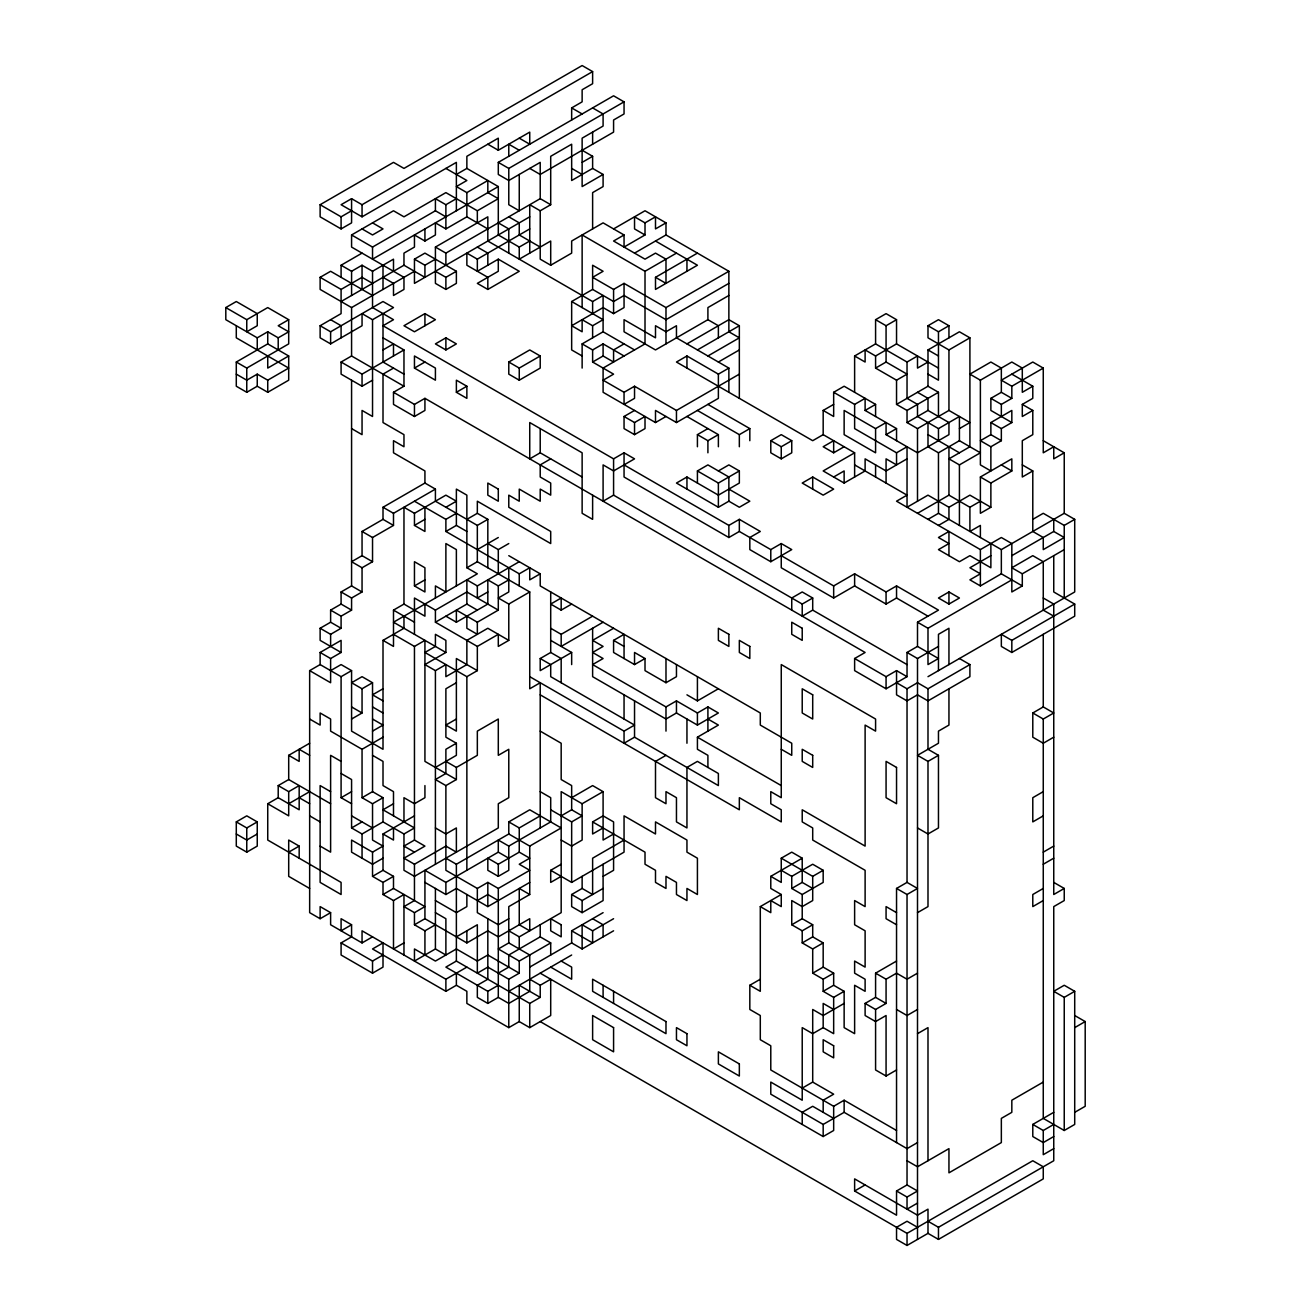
<?xml version="1.0" encoding="UTF-8"?>
<svg xmlns="http://www.w3.org/2000/svg" width="1311" height="1311" viewBox="0 0 1311 1311"><rect width="100%" height="100%" fill="white"/><g stroke="black" fill="none" stroke-linecap="round" stroke-linejoin="round"><path stroke-width="1.5" d="M592.621 71.597L362.049 204.713L351.577 198.666L351.577 222.87L341.089 228.917L320.13 216.823L320.13 204.713L393.497 162.367L403.968 168.414L582.133 65.55L592.621 71.597L592.621 83.707L582.133 89.754L582.133 101.848L571.662 107.912L571.662 120.006M351.577 198.666L341.089 204.713L362.049 216.823L456.375 162.367L456.375 210.76M320.13 204.713L341.089 216.823L351.577 210.76M225.803 307.577L236.291 301.53L257.251 313.624L257.251 325.734L246.763 331.781L246.763 319.687L225.803 307.577L225.803 319.687L257.251 337.828L267.739 331.781L278.211 337.828L288.699 331.781L278.211 325.734L288.699 319.687L288.699 343.892L246.763 368.08L236.291 362.033L236.291 386.237L246.763 392.284L257.251 386.237L267.739 392.284L288.699 380.19L288.699 355.986L267.739 343.892L267.739 331.781M383.009 277.326L393.497 283.373L393.497 295.483L403.968 289.436L403.968 277.326L351.577 247.074L351.577 234.964L393.497 210.776L403.968 216.823L445.887 192.619L477.335 210.776L477.335 222.87M456.375 174.461L466.863 168.414L498.295 186.572L498.295 234.964L519.254 247.074L529.742 241.027M487.823 144.21L498.295 150.257L529.742 132.116L529.742 144.21L519.254 138.163M529.742 216.823L414.456 283.373L414.456 259.168L424.928 253.121L456.375 271.279L456.375 283.373L445.887 289.42L435.416 283.373L435.416 247.074L445.887 253.121L540.214 198.666L540.214 162.367L508.783 180.508L498.295 174.461L498.295 162.367L613.581 95.801L624.052 101.848L624.052 113.959L613.581 120.006L613.581 132.116L540.214 174.461L529.742 168.414M246.763 319.687L267.739 307.577L288.699 319.687M383.009 337.828L403.968 349.939L403.968 386.237L351.577 355.986L351.577 307.577L320.13 289.42L320.13 277.326L330.618 271.279L372.537 295.483M341.089 277.326L341.089 265.232L362.049 253.121M351.577 234.964L372.537 247.074L435.416 210.776L445.887 216.823M435.416 210.76L435.416 198.666L445.887 204.713L456.375 198.666M445.887 168.414L466.863 180.508L456.375 186.572L466.863 192.619L487.823 180.508L487.823 192.619L498.295 198.666L477.335 210.776M498.295 162.367L508.783 168.414L624.052 101.848M341.089 265.232L351.577 271.279L362.049 265.232L372.537 271.279L393.497 259.168L393.497 271.279M498.295 186.572L372.537 259.168L372.537 247.074M320.13 277.326L341.089 289.42L362.049 277.326L372.537 283.373M435.416 259.168L424.928 265.232L424.928 277.326L403.968 265.232L403.968 253.121L414.456 247.074L414.456 234.964L424.928 241.027L435.416 234.964L435.416 222.87L445.887 228.917L466.863 216.823L487.823 228.917M236.291 362.033L267.739 343.892M341.089 301.53L403.968 265.232M435.416 247.074L487.823 216.823L487.823 241.027L592.621 301.53L603.093 295.483L603.093 331.781L634.54 349.939M582.133 162.367L592.621 156.304L592.621 168.414L571.662 180.508L571.662 144.21L550.702 156.304L550.702 204.713L540.214 210.776L529.742 204.713L529.742 253.121M320.13 325.734L330.618 331.781L383.009 301.53L393.497 307.577L372.537 319.687L362.049 313.624L362.049 325.734L330.618 343.892L320.13 337.828L320.13 325.734L341.089 313.624L341.089 289.42M351.577 307.577L414.456 271.279M236.291 325.734L236.291 337.828L288.699 368.08L267.739 380.19L257.251 374.143L246.763 380.19L236.291 374.143M288.699 355.986L267.739 368.08L267.739 355.986M592.621 228.917L592.621 192.619L603.093 186.572L603.093 174.461L582.133 186.572L582.133 138.163L603.093 126.053L603.093 113.959L592.621 107.912M435.416 271.279L445.887 277.326L456.375 271.279M477.335 259.168L477.335 271.279L498.295 259.168L519.254 271.279L487.823 289.436L487.823 277.326L466.863 265.232L466.863 253.121L477.335 259.168L529.742 228.917M372.537 380.19L362.049 386.237L341.089 374.143L341.089 362.033L351.577 355.986M424.928 313.624L403.968 325.734L414.456 331.781L435.416 319.687L424.928 313.624L424.928 325.734M383.009 349.939L393.497 343.892L393.497 355.986M341.089 362.033L362.049 374.143L403.968 349.939M540.214 210.776L540.214 259.168L550.702 265.232L571.662 253.121L571.662 241.027L603.093 222.87L624.052 234.964L624.052 247.074L645.012 234.964L645.012 222.87L655.5 216.823L655.5 228.917L665.988 222.87L665.988 234.964L728.867 271.279L728.867 331.781L739.338 337.828L707.907 355.986M613.581 228.917L645.012 210.76L665.988 222.87M393.497 368.096L383.009 374.143L383.009 422.552L403.968 434.646L403.968 446.756L393.497 440.693L393.497 452.803L424.928 470.944L424.928 483.054L383.009 507.259L383.009 519.353L362.049 531.463L362.049 555.667L351.577 561.714L362.049 567.761L372.537 561.714L372.537 537.51L393.497 525.416L393.497 513.306L435.416 489.101L435.416 501.212L477.335 525.4L487.823 519.353L487.823 567.761M445.887 337.828L435.416 343.892L445.887 349.939L456.375 343.892L445.887 337.828L445.887 349.939M624.052 234.964L613.581 241.027L645.012 259.168L655.5 253.121L665.988 259.168L665.988 283.373L655.5 277.326L655.5 289.42L697.419 265.232L655.5 241.027M414.456 368.08L435.416 380.19L435.416 368.08L414.456 355.986L414.456 368.08L424.928 362.033M393.497 392.284L414.456 404.394L424.928 398.347L424.928 410.441L414.456 416.488L393.497 404.394L393.497 392.284L403.968 386.237M634.54 253.121L665.988 234.964M582.133 355.986L571.662 349.939L571.662 301.53L592.621 289.42L592.621 265.232L603.093 271.279L592.621 277.326L613.581 289.42L624.052 283.373L665.988 307.577L728.867 271.279M582.133 307.577L582.133 234.964L645.012 271.279L676.46 253.121M456.375 392.284L466.863 386.237L466.863 398.347L456.375 392.284L456.375 380.19L466.863 386.237M508.783 362.033L529.742 349.939L540.214 355.986L540.214 368.08L519.254 380.19L508.783 374.143L508.783 362.033L519.254 368.08L540.214 355.986M655.5 277.326L697.419 253.121M624.052 283.373L624.052 307.577L613.581 313.624L603.093 307.577L571.662 325.734L582.133 331.781L582.133 319.687L592.621 325.734L603.093 319.687L571.662 301.53M582.133 368.08L582.133 343.892L603.093 331.781M582.133 343.892L592.621 349.939L603.093 343.892L624.052 355.986M592.621 349.939L592.621 362.033L603.093 355.986L613.581 362.033L613.581 349.939L624.052 343.892M728.867 283.373L665.988 319.687L624.052 295.483L613.581 301.53L592.621 289.42M728.867 295.483L707.907 307.577L707.907 319.687L718.379 325.734L718.379 337.828M707.907 319.687L655.5 349.939L624.052 331.781L624.052 319.687L655.5 337.828L655.5 325.734L665.988 331.781L676.46 325.734L676.46 337.828L728.867 368.08L728.867 392.284M686.948 343.892L728.867 319.687L739.338 325.734L739.338 398.347M330.618 670.626L341.089 664.579L351.577 670.626L351.577 731.128L383.009 749.286L383.009 640.374L393.497 646.421L393.497 610.123L403.968 604.076L403.968 507.259L414.456 513.306L445.887 495.148L456.375 501.212L445.887 507.259M592.621 362.033L613.581 374.143L603.093 380.19L624.052 392.284L634.54 386.237L676.46 410.441L739.338 374.143M728.867 368.08L718.379 374.143L686.948 355.986L676.46 362.033L812.705 440.693L823.177 434.646L823.177 410.441L833.665 404.394M697.419 349.939L739.338 325.734M414.456 513.306L414.456 525.416L424.928 519.353M582.133 477.007L540.214 452.803L529.742 458.85L529.742 422.552L582.133 452.803L582.133 513.306L592.621 519.353L592.621 495.148M414.456 501.212L445.887 519.353L456.375 513.306M550.702 458.85L540.214 464.897L540.214 477.007L550.702 483.054L550.702 495.148L540.214 489.101L540.214 501.212L519.254 489.101L519.254 501.212L508.783 495.148L508.783 507.259L550.702 531.463L550.702 543.557L477.335 501.212L477.335 513.306L487.823 519.353M624.052 416.488L634.54 422.535L645.012 416.488L645.012 428.599L634.54 434.646L624.052 428.599L624.052 416.488L634.54 410.441M718.379 362.033L739.338 349.939M330.618 610.123L341.089 616.17L341.089 628.264L330.618 622.217L330.618 610.123L341.089 604.076L341.089 591.966L351.577 585.919L362.049 591.966L362.049 567.761M445.887 519.353L445.887 531.463L456.375 525.416L466.863 531.463M466.863 519.353L477.335 513.306M341.089 591.966L351.577 598.013L362.049 591.966M645.012 271.279L645.012 343.892L603.093 368.08L603.093 392.284L655.5 422.552L665.988 416.488M372.537 936.857L362.049 942.92L330.618 924.763L330.618 912.653L320.13 918.716L309.658 912.653L309.658 670.626L320.13 664.579L320.13 652.468L341.089 640.374L341.089 652.468L320.13 640.374L320.13 628.264L330.618 622.217M341.089 616.17L351.577 610.123L351.577 598.013M372.537 271.279L372.537 307.577L393.497 319.687L383.009 325.734L613.581 458.85L624.052 452.803L634.54 458.85L613.581 470.944L603.093 464.897L603.093 501.212L613.581 495.148L802.217 604.06L812.705 598.013L812.705 610.123L907.032 664.579M655.5 422.535L655.5 410.441L676.46 422.535L718.379 398.347L718.379 374.143M320.13 628.264L330.618 634.327L341.089 628.264M414.456 585.919L424.928 591.966L424.928 567.761L414.456 561.714L414.456 585.919L424.928 579.872M477.335 549.604L498.295 537.51M927.991 362.033L917.503 368.096L917.503 355.986L907.032 362.033L875.584 343.892L875.584 319.687L886.072 313.64L896.544 319.687L896.544 343.892L938.463 368.096M456.375 525.416L456.375 489.101L466.863 495.148L466.863 567.761L477.335 561.714L529.742 591.966L529.742 688.783L540.214 682.736L540.214 827.946M487.823 543.557L498.295 549.604L508.783 543.557M697.419 446.74L697.419 434.646L707.907 428.599M875.584 319.687L886.072 325.734L896.544 319.687M320.13 652.468L330.618 658.532L341.089 652.468M697.419 434.646L707.907 440.693L718.379 434.646L718.379 446.74M854.625 392.3L854.625 355.986L875.584 343.892M383.009 640.374L403.968 628.264L403.968 616.17M414.456 634.327L414.456 598.013L435.416 610.123L466.863 591.966L498.295 610.123L498.295 585.919L487.823 579.872L487.823 604.06L456.375 622.217L445.887 616.17M435.416 610.123L435.416 622.217L466.863 604.076L466.863 579.872L477.335 585.919L519.254 561.714M697.419 410.441L739.338 434.646L749.826 428.599L749.826 440.693M854.625 355.986L865.113 362.033L865.113 349.939L875.584 355.986L896.544 343.892M927.991 422.552L927.991 446.756L938.463 452.803L959.423 440.693L980.382 452.803L959.423 464.897L948.951 458.85L969.911 446.756L969.911 337.828L948.951 349.939L927.991 337.828L927.991 325.734L938.463 319.687L948.951 325.734L948.951 337.828M320.13 664.579L341.089 676.673L351.577 670.626M487.823 591.966L477.335 598.013L477.335 585.919M498.295 585.919L508.783 579.872M445.887 531.463L519.254 573.808L529.742 567.761L529.742 579.872L540.214 573.808L540.214 585.919L760.298 712.987L760.298 725.081L791.746 743.239L791.746 755.333L781.258 749.286M718.379 470.944L728.867 464.897L739.338 470.944L739.338 483.054L718.379 495.148L686.948 477.007L676.46 483.054L718.379 507.259L728.867 501.195L728.867 477.007L707.907 464.897L697.419 470.944L697.419 483.054M823.177 410.441L833.665 416.488L833.665 392.3L844.137 386.237L875.584 404.394L875.584 416.488M875.584 368.096L886.072 362.033L907.032 374.143L896.544 380.19L875.584 368.096L875.584 355.986M927.991 325.734L938.463 331.781L948.951 325.734M393.497 634.327L414.456 646.421L424.928 640.374L424.928 761.396L456.375 779.537L456.375 767.443L477.335 755.333L477.335 731.128L498.295 719.034L498.295 755.333L508.783 749.286L508.783 797.694L498.295 803.741L498.295 827.946L414.456 876.354L403.968 870.307L403.968 833.993L414.456 827.946L383.009 809.788L393.497 803.741M770.786 440.693L781.258 434.646L791.746 440.693L791.746 452.803L781.258 458.85L770.786 452.803L770.786 440.693L781.258 446.74L791.746 440.693M938.463 416.488L938.463 392.3L927.991 386.237L927.991 349.939L959.423 331.781L969.911 337.828M372.537 682.736L362.049 676.673L351.577 682.736L362.049 688.783L372.537 682.736L372.537 791.647L362.049 797.694L362.049 749.286L330.618 731.128L330.618 719.034L320.13 712.987L320.13 725.081L309.658 719.034M456.375 622.217L456.375 610.123L477.335 622.217L498.295 610.123M508.783 567.761L508.783 591.966L498.295 598.013L508.783 604.06L529.742 591.966M697.419 470.944L718.379 483.054L739.338 470.944M833.665 392.3L854.625 404.394L865.113 398.347L865.113 410.441L896.544 428.599L896.544 440.693M383.009 688.783L372.537 694.83L383.009 700.877M477.335 646.421L477.335 670.626L466.863 676.673L424.928 652.468L435.416 646.421L435.416 634.327L445.887 640.374L445.887 652.468L424.928 664.579L435.416 670.626L445.887 664.579L445.887 676.673L466.863 664.579L466.863 640.374L487.823 628.264L508.783 640.374L498.295 646.421L498.295 634.327L477.335 646.421L435.416 622.217M865.113 410.441L875.584 404.394M278.211 785.6L288.699 791.647L299.17 785.6L299.17 809.788L278.211 797.694L278.211 785.6L288.699 779.537L288.699 755.333L309.658 743.239M351.577 719.034L362.049 712.987L362.049 688.783M896.544 380.19L896.544 404.394L927.991 386.237M561.174 610.123L561.174 598.013L550.702 604.076L561.174 610.123L571.662 604.076M833.665 452.803L833.665 440.693L823.177 446.74L833.665 452.803L844.137 446.74M875.584 428.599L875.584 452.803L844.137 434.646L844.137 410.441L875.584 428.599L886.072 422.552L886.072 434.646L917.503 452.803L948.951 434.646L948.951 422.552L927.991 410.441L907.032 422.552L907.032 410.441L896.544 404.394M907.032 410.441L938.463 392.3M372.537 731.128L383.009 725.081L372.537 719.034M456.375 682.736L445.887 688.783L445.887 737.192L456.375 743.239L456.375 755.333L435.416 767.443M624.052 464.897L728.867 525.4L739.338 519.353L760.298 531.463L749.826 537.51L749.826 549.604L770.786 561.714L791.746 549.604L781.258 543.557L770.786 549.604L739.338 531.463L728.867 537.51L624.052 477.007L624.052 452.803M812.705 477.007L802.217 483.054L823.177 495.148L833.665 489.101L812.705 477.007L812.705 489.101M854.625 477.007L854.625 452.803L823.177 470.944L844.137 483.054L865.113 470.944L865.113 458.85L886.072 470.96L907.032 458.85M886.072 434.646L896.544 428.599M927.991 676.673L1074.709 591.966L1074.709 519.353L1064.237 513.306L1064.237 452.803L1053.749 458.85L1053.749 446.756L1043.261 452.803L1043.261 368.096L1032.789 362.033L1001.342 380.19L1011.83 386.237L1011.83 398.347L1001.342 392.3L1001.342 368.096L990.87 362.033L969.911 374.143L980.382 380.19L1011.83 362.033L1022.301 368.096L1022.301 392.3L1032.789 386.237L1032.789 398.347L1022.301 404.394L1022.301 416.488L1032.789 410.441L1032.789 434.646L1022.301 440.693L1022.301 477.007L1032.789 470.96L1032.789 531.463L1043.261 537.51L1043.261 549.62L1064.237 537.51L1053.749 531.463L1053.749 519.353M236.291 821.899L246.763 815.852L257.251 821.899L257.251 846.103L246.763 852.15L236.291 846.103L236.291 821.899L246.763 827.946L257.251 821.899M330.618 791.647L320.13 785.584L320.13 882.401L341.089 894.512L341.089 882.401L267.739 840.056L267.739 803.741L278.211 797.694M362.049 749.286L383.009 737.192M550.702 628.264L561.174 634.327L592.621 616.17M833.665 477.007L844.137 470.944L844.137 483.054M907.032 422.552L917.503 428.599L948.951 410.441L969.911 422.552L959.423 428.599M288.699 803.741L309.658 791.647M571.662 664.579L571.662 652.468L540.214 670.626L540.214 658.532L550.702 652.468L550.702 591.966M603.093 622.217L561.174 646.421L561.174 634.327M854.625 404.394L854.625 428.599L896.544 452.803L907.032 446.756L907.032 507.259L927.991 495.148L948.951 507.259L969.911 495.148L990.87 507.259L990.87 483.054L1011.83 470.96L1011.83 458.85L980.382 477.007L980.382 513.306L990.87 507.259M907.032 362.033L907.032 398.347L917.503 404.394L917.503 416.488L938.463 428.599L959.423 416.488L959.423 440.693M1011.83 422.552L1001.342 428.599L1001.342 440.693L990.87 446.756L980.382 440.693L990.87 434.646L990.87 422.552L1011.83 410.441L1011.83 422.552L990.87 410.441L990.87 398.347L1001.342 392.3M1011.83 386.237L1043.261 368.096M257.251 833.993L246.763 840.056L236.291 833.993M456.375 719.034L445.887 725.081L456.375 731.128L456.375 658.532L477.335 670.626M613.581 628.264L592.621 640.374L603.093 646.421L592.621 652.468L603.093 658.532L592.621 664.579L665.988 706.924L676.46 700.877L697.419 712.987L707.907 706.924L718.379 712.987L697.419 725.081L676.46 712.987L665.988 719.034L592.621 676.673L592.621 628.264M990.87 398.347L1001.342 404.394L1011.83 398.347M341.089 676.673L341.089 797.694L351.577 791.647M676.46 664.579L676.46 676.673L665.988 682.72L645.012 670.626L645.012 658.532L634.54 664.579L613.581 652.468L613.581 640.374L624.052 634.327L624.052 658.532M456.375 743.239L445.887 749.286L445.887 773.49L435.416 779.537L445.887 785.584L456.375 779.537M288.699 852.15L299.17 846.103L299.17 858.197M362.049 797.694L372.537 803.741L383.009 797.694L383.009 821.899L362.049 833.993L351.577 827.946L351.577 779.537L341.089 773.49M351.577 827.946L362.049 821.899M917.503 513.306L948.951 495.148L948.951 446.756M383.009 858.197L372.537 864.244L351.577 852.15L351.577 840.056L372.537 852.15L372.537 876.354L383.009 870.307L383.009 833.993L414.456 815.852M927.991 519.353L938.463 513.306L938.463 452.803M372.537 852.15L383.009 846.103L372.537 840.056L372.537 803.741M781.258 555.667L833.665 585.919L854.625 573.808L886.072 591.966L896.544 585.919L938.463 610.123L917.503 622.217L917.503 646.421L938.463 658.515L927.991 664.579L927.991 628.264L1011.83 579.855M938.463 525.416L948.951 519.353L948.951 507.259M948.951 495.148L969.911 507.259L980.382 501.212M435.416 827.946L445.887 833.993L456.375 827.946L456.375 852.15L445.887 846.103L414.456 864.244L403.968 858.197L424.928 846.103L414.456 840.056L403.968 846.103L414.456 852.15M812.705 610.123L802.217 616.17L802.217 604.06M781.258 543.557L781.258 567.761L833.665 598.013L854.625 585.919L886.072 604.06L896.544 598.013L927.991 616.17M529.742 676.673L624.052 731.128L634.54 725.081L550.702 676.673L550.702 664.579L540.214 658.532M372.537 876.354L383.009 882.401L393.497 876.354L393.497 888.448L424.928 906.606L414.456 912.653L403.968 906.606L414.456 900.559L414.456 864.244M665.988 755.333L655.5 761.396L655.5 797.694L665.988 803.741L665.988 791.647L676.46 797.694L676.46 821.899L686.948 827.946L686.948 767.443L697.419 761.38L718.379 773.49L718.379 785.584L634.54 737.192L624.052 743.239L624.052 731.128M686.948 694.83L697.419 700.877L718.379 688.783M383.009 882.401L383.009 894.512L393.497 888.448M508.783 833.993L508.783 821.899L529.742 809.788L561.174 827.946L529.742 846.103L508.783 833.993L456.375 864.244L445.887 858.197M1022.301 585.919L1001.342 573.808L980.382 585.919L980.382 549.604L1001.342 537.51L1011.83 543.557L1011.83 591.966L1022.301 585.919L1022.301 573.808L1011.83 567.761L1032.789 555.667L1043.261 561.714L1043.261 610.123L1053.749 616.17M1032.789 519.353L1043.261 513.306L1064.237 525.416L1064.237 598.013M351.577 924.763L341.089 930.81L341.089 918.716L351.577 924.763L351.577 936.857L341.089 942.92L341.089 955.014L372.537 973.172L383.009 967.108L383.009 942.92L372.537 948.967L445.887 991.313L456.375 985.266L456.375 973.172M383.009 894.512L393.497 900.559L403.968 894.512L403.968 955.014M508.783 821.899L519.254 827.946L540.214 815.852M571.662 797.694L592.621 785.584L603.093 791.647L603.093 840.056L613.581 833.993M990.87 555.667L969.911 567.761L980.382 573.808L969.911 579.855L980.382 585.919M938.463 513.306L1001.342 549.604L1064.237 513.306M529.742 846.103L529.742 894.512L519.254 888.448L519.254 924.763L529.742 930.81L529.742 918.716L498.295 936.857L487.823 930.81L466.863 942.92L424.928 918.716L424.928 870.307L445.887 882.401L498.295 852.15L498.295 840.056L508.783 846.103L550.702 821.899L550.702 797.694L540.214 791.647M561.174 815.852L571.662 809.788L582.133 815.852L571.662 821.899L550.702 809.788M508.783 930.81L519.254 936.857L561.174 912.653L561.174 791.647L582.133 803.741L603.093 791.647M707.907 767.443L707.907 755.333L697.419 749.286L697.419 737.192L718.379 725.081L707.907 719.034M948.951 591.966L938.463 598.013L948.951 604.06L959.423 598.013L948.951 591.966L948.951 604.06M1011.83 555.667L1053.749 531.463M1064.237 525.416L1074.709 519.353M424.928 882.401L445.887 894.512L456.375 888.448L487.823 906.606L529.742 882.401M508.783 846.103L508.783 870.307L498.295 876.354L487.823 870.307L487.823 858.197L498.295 864.244L519.254 852.15L529.742 858.197L519.254 864.244L529.742 870.307L498.295 888.448L487.823 882.401L477.335 888.448L445.887 870.307L445.887 785.584M917.503 646.421L907.032 652.468L907.032 676.673L886.072 688.783L854.625 670.626L854.625 658.515L865.113 652.468L424.928 398.347M414.456 912.653L414.456 924.763L424.928 918.716M603.093 827.946L592.621 833.993L592.621 821.899L603.093 815.852L613.581 821.899L613.581 870.307L603.093 876.354M1022.301 573.808L1064.237 549.62M341.089 942.92L372.537 961.061L383.009 955.014M403.968 942.92L393.497 948.967L393.497 900.559M414.456 924.763L424.928 930.81L435.416 924.763M477.335 900.559L487.823 894.512L498.295 900.559M561.174 876.354L550.702 882.401L550.702 870.307L561.174 864.26M854.625 658.515L886.072 676.673L896.544 670.626L907.032 676.673M907.032 652.468L917.503 658.515L938.463 646.421M435.416 888.448L435.416 948.967L414.456 961.061L414.456 948.967L435.416 961.061L456.375 948.967L477.335 961.061L487.823 955.014L519.254 973.172L519.254 961.061L498.295 948.967L508.783 942.92L529.742 955.014L529.742 991.313L508.783 1003.423L498.295 997.376L498.295 888.448M456.375 936.857L477.335 924.763L477.335 973.172L487.823 967.108L508.783 979.219L519.254 973.172M529.742 894.512L508.783 906.606L508.783 942.92M624.052 840.056L592.621 858.197L592.621 894.512L582.133 888.448L571.662 894.512L571.662 906.606L582.133 912.653L603.093 900.559L603.093 864.244M508.783 918.716L498.295 924.763L477.335 912.653L477.335 888.448M550.702 870.307L571.662 882.401L624.052 852.15L624.052 815.852L655.5 833.993L655.5 821.899L686.948 840.056L686.948 852.15L697.419 858.197L697.419 894.512L686.948 888.448L686.948 900.559L676.46 894.512L676.46 882.401L665.988 876.354L665.988 888.448L655.5 882.401L655.5 870.307L645.012 864.244L645.012 852.15L592.621 821.899M896.544 682.72L907.032 688.783L917.503 682.72L927.991 688.783L969.911 664.579L969.911 676.673L927.991 700.877L917.503 694.83L907.032 700.877L896.544 694.83L896.544 670.626M540.214 997.376L519.254 985.266L519.254 1021.58L529.742 1027.627L550.702 1015.517L550.702 979.219L540.214 985.266L540.214 997.376L529.742 1003.423L456.375 961.061L445.887 967.108L487.823 991.313L498.295 985.266M1011.83 640.374L1074.709 604.076L1074.709 616.17L1011.83 652.468L1001.342 646.421L1001.342 634.327L1011.83 640.374L1011.83 652.468M362.049 942.92L362.049 930.81L445.887 979.219L466.863 967.108M571.662 894.512L582.133 900.559L603.093 888.448M550.702 955.014L550.702 942.92L540.214 936.857L508.783 955.014L508.783 967.108L498.295 973.172M519.254 961.061L550.702 942.92M529.742 967.108L571.662 942.92L571.662 930.81L603.093 912.653M571.662 942.92L582.133 948.967L582.133 924.763L592.621 930.81L613.581 918.716M487.823 918.716L487.823 979.219L477.335 985.266L477.335 997.376L487.823 1003.423L498.295 997.376M508.783 991.313L571.662 955.014M582.133 948.967L613.581 930.81M948.951 688.783L948.951 725.081L938.463 731.128L938.463 743.239L917.503 755.333L927.991 761.38L938.463 755.333L938.463 827.946L927.991 833.993L917.503 827.946M896.544 1130.492L844.137 1100.224L833.665 1106.287L770.786 1069.973L770.786 1045.768L760.298 1039.721L760.298 1015.517L749.826 1009.47L749.826 985.266L760.298 991.313L760.298 906.606L770.786 912.653L770.786 900.559L781.258 906.606L781.258 894.512L770.786 888.448L770.786 876.354L781.258 882.401L781.258 858.197L791.746 852.15L802.217 858.197L802.217 882.401L812.705 888.448M1032.789 712.987L1043.261 706.924L1053.749 712.987L1043.261 719.034L1032.789 712.987L1032.789 737.192L1043.261 743.239L1053.749 737.192M456.375 985.266L466.863 991.313L466.863 1003.423L508.783 1027.627L519.254 1021.58M770.786 876.354L802.217 858.197M791.746 876.354L812.705 864.244L823.177 870.307L823.177 882.401L802.217 894.512L791.746 888.448L791.746 876.354L781.258 870.307M760.298 906.606L781.258 894.512M791.746 888.448L802.217 882.401M781.258 858.197L812.705 876.354L823.177 870.307M812.705 876.354L812.705 900.559L802.217 906.606L791.746 900.559L791.746 924.763L802.217 918.7L812.705 924.763L812.705 936.857L823.177 942.904L823.177 967.108L812.705 973.172L812.705 948.967L823.177 942.904M791.746 924.763L802.217 930.81L812.705 924.763M1043.261 791.647L1032.789 797.694L1032.789 821.899L1043.261 815.852M802.217 930.81L802.217 942.904L812.705 936.857M896.544 888.448L907.032 882.401L917.503 888.448L907.032 894.495L896.544 888.448L896.544 1142.586M749.826 985.266L760.298 979.219M917.503 912.653L927.991 906.606L927.991 761.38M812.705 973.172L823.177 979.219L833.665 973.172L833.665 985.266L844.137 991.313L844.137 1027.627L854.625 1033.674L854.625 985.266L865.113 991.313L865.113 979.219L854.625 973.172L854.625 961.061L865.113 967.108L865.113 930.81L854.625 924.763L854.625 900.559L865.113 906.606L865.113 870.307L812.705 840.04L812.705 827.946L802.217 821.899L802.217 809.788L865.113 846.103L865.113 725.081L875.584 731.128L875.584 719.034L781.258 664.579L781.258 797.694L770.786 791.647L770.786 803.741L781.258 809.788L781.258 821.899L739.338 797.694L739.338 809.788L540.214 694.83M1043.261 852.15L1053.749 846.103M823.177 979.219L823.177 991.313L833.665 985.266M1043.261 864.244L1053.749 858.197M823.177 991.313L833.665 997.36L844.137 991.313M875.584 973.172L886.072 979.219L886.072 1003.423L875.584 997.36L875.584 973.172L896.544 961.061M844.137 1003.423L823.177 1015.517L812.705 1009.47L812.705 1082.083L833.665 1094.177L823.177 1100.224L823.177 1112.334M886.072 979.219L896.544 973.172L907.032 979.219L917.503 973.172M1043.261 888.448L1032.789 894.512L1032.789 906.606L1043.261 900.559M833.665 1009.47L823.177 1003.423L823.177 1027.627L812.705 1033.674L802.217 1027.627L802.217 1100.224L770.786 1082.083L770.786 1094.177L823.177 1124.428L844.137 1112.334L907.032 1148.633L917.503 1142.586M896.544 1069.973L886.072 1076.02L886.072 1015.517L875.584 1021.564L865.113 1015.517L865.113 1003.423L875.584 997.36M927.991 1221.246L938.463 1227.293L1053.749 1160.743L1053.749 906.606L1064.237 900.559L1064.237 888.448L1053.749 894.512L1053.749 604.06L1043.261 598.013M865.113 1003.423L875.584 1009.47L886.072 1003.423M917.503 1009.47L907.032 1015.517L896.544 1009.47M802.217 1088.13L812.705 1082.083M917.503 1033.674L927.991 1027.627L927.991 1160.743M540.214 973.172L823.177 1136.539L833.665 1130.492L833.665 1106.287M1074.709 991.313L1064.237 985.266L1053.749 991.313L1064.237 997.376L1074.709 991.313L1074.709 1124.428L1064.237 1130.492L1043.261 1118.381L1043.261 719.034M1074.709 1027.627L1085.197 1021.564L1085.197 1106.287L1074.709 1112.334M917.503 1227.293L907.032 1221.246L896.544 1227.293L896.544 1239.403L907.032 1245.45L927.991 1233.356L927.991 1209.152L917.503 1215.199L854.625 1178.884L854.625 1190.994L865.113 1184.947M1043.261 1082.083L1011.83 1100.224L1011.83 1112.334L1001.342 1118.381L1001.342 1142.586L948.951 1172.837L948.951 1148.633L917.503 1166.79L907.032 1160.743M896.544 1190.994L907.032 1184.947L917.503 1190.994L907.032 1197.041L896.544 1190.994L896.544 1215.199L854.625 1190.994M1053.749 1136.539L1043.261 1142.586L1032.789 1136.539L1032.789 1124.428L1053.749 1112.334M917.503 1203.088L907.032 1209.152L907.032 1197.041M1032.789 1124.428L1043.261 1130.492L1053.749 1124.428M540.214 1021.58L907.032 1233.356L1032.789 1160.743L1043.261 1166.79L1043.261 1178.884L938.463 1239.403L927.991 1233.356M1053.749 1148.633L1043.261 1154.696L1043.261 1130.492M571.662 107.912L582.133 113.959M1011.83 374.143L1032.789 386.237M582.133 150.257L592.621 156.304M927.991 349.939L938.463 355.986M1022.301 404.394L1032.789 410.441M592.621 168.414L603.093 174.461M571.662 168.414L582.133 174.461M927.991 374.143L938.463 380.19L938.463 331.781M1043.261 440.693L1064.237 452.803M519.254 150.257L508.783 144.21L508.783 156.304M645.012 222.87L634.54 216.823L634.54 228.917L645.012 234.964M990.87 422.552L1001.342 428.599M917.503 392.3L927.991 398.347L927.991 410.441M990.87 434.646L1001.342 440.693M1022.301 464.897L1032.789 470.96M540.214 198.666L550.702 204.713M1001.342 464.897L1011.83 470.96M927.991 434.646L959.423 452.803M980.382 477.007L990.87 483.054M508.783 216.823L519.254 222.87L519.254 234.964L540.214 247.074M498.295 222.87L508.783 228.917L508.783 253.121M823.177 434.646L854.625 452.803M477.335 247.074L487.823 253.121L487.823 265.232M854.625 464.897L907.032 495.148L896.544 501.195L980.382 549.604M1074.709 604.076L1053.749 591.966L1053.749 555.667M707.907 404.394L749.826 428.599M372.537 222.87L383.009 228.917L372.537 234.964L362.049 228.917M487.823 289.436L477.335 283.373L498.295 271.279L498.295 259.168M414.456 259.168L424.928 265.232M686.948 416.488L718.379 434.646M728.867 489.101L749.826 501.195L739.338 507.259L728.867 501.195M917.503 622.217L927.991 628.264M959.423 658.515L969.911 664.579M330.618 319.687L341.089 325.734L341.089 337.828M812.705 598.013L802.217 591.966L791.746 598.013L791.746 610.123M403.968 374.143L383.009 362.033L383.009 313.624M938.463 755.333L927.991 749.286L927.991 688.783M351.577 428.599L362.049 434.646L362.049 410.441L372.537 416.488L372.537 319.687M424.928 483.054L435.416 489.101M508.783 555.667L540.214 573.808M1053.749 882.401L1064.237 888.448M383.009 507.259L393.497 513.306M414.456 525.416L424.928 531.463L424.928 507.259M613.581 640.374L624.052 646.421M645.012 658.532L634.54 652.468L634.54 664.579M383.009 519.353L393.497 525.416M466.863 567.761L477.335 573.808L393.497 622.217L445.887 652.468M362.049 531.463L372.537 537.51M550.702 640.374L571.662 652.468M466.863 604.076L477.335 610.123M550.702 652.468L561.174 658.532L561.174 682.736M697.419 737.192L781.258 785.584M362.049 555.667L372.537 561.714M403.968 604.076L424.928 616.17L424.928 604.06M393.497 610.123L414.456 622.217M896.544 912.653L886.072 906.606L886.072 918.7L896.544 924.763M1074.709 1015.517L1085.197 1021.564M341.089 604.076L351.577 610.123M540.214 731.128L561.174 743.239L561.174 779.537L571.662 785.584L571.662 809.788M802.217 942.904L812.705 948.967M309.658 670.626L330.618 682.736L330.618 658.532M372.537 706.924L383.009 712.987M823.177 967.108L833.665 973.172M351.577 706.924L362.049 712.987M445.887 761.396L456.375 767.443M561.174 840.04L571.662 846.103L582.133 840.04L582.133 803.741M372.537 755.333L383.009 761.396L383.009 785.584L393.497 791.647L393.497 815.852M823.177 1027.627L833.665 1033.674L833.665 997.36M341.089 761.396L330.618 755.333L330.618 852.15L320.13 846.103M498.295 852.15L508.783 858.197M886.072 1076.02L875.584 1069.973L875.584 1009.47M309.658 755.333L299.17 749.286L299.17 761.396L288.699 755.333M372.537 791.647L383.009 797.694M592.621 918.716L603.093 924.763L603.093 936.857M341.089 797.694L351.577 803.741M383.009 821.899L403.968 833.993M571.662 930.81L592.621 942.904L592.621 930.81M288.699 779.537L330.618 803.741M351.577 815.852L372.537 827.946M383.009 833.993L393.497 840.056L393.497 827.946M299.17 797.694L309.658 803.741M309.658 815.852L320.13 821.899M561.174 961.061L571.662 967.108L571.662 979.219L550.702 967.108M833.665 1118.381L812.705 1106.287L802.217 1112.334L802.217 1124.428M267.739 803.741L288.699 815.852L288.699 791.647M383.009 870.307L393.497 876.354M435.416 900.559L456.375 912.653L466.863 906.606L466.863 894.512M435.416 912.653L445.887 918.716L445.887 955.014L435.416 948.967M299.17 846.103L288.699 840.056L288.699 876.354L309.658 888.465M529.742 979.219L540.214 985.266M330.618 912.653L320.13 906.606L320.13 918.716M1064.237 997.376L1064.237 1130.492M1043.261 634.327L1043.261 706.924M1001.342 404.394L1001.342 416.488M1001.342 549.604L1001.342 573.808M990.87 446.756L990.87 470.96L980.382 464.897L980.382 380.19M990.87 543.557L990.87 567.761L969.911 555.667L959.423 561.714L938.463 549.604L948.951 543.557L938.463 537.51L948.951 531.463L948.951 555.667M980.382 537.51L980.382 525.416L969.911 531.463L969.911 507.259M959.423 464.897L959.423 525.416M948.951 349.939L948.951 410.441M948.951 664.579L948.951 628.264L938.463 634.311L938.463 670.626M938.463 428.599L938.463 440.693M938.463 1227.293L938.463 1239.403M917.503 428.599L917.503 501.212M917.503 658.515L917.503 1239.403M907.032 688.783L907.032 882.401M907.032 894.495L907.032 1184.947M907.032 1233.356L907.032 1245.45M896.544 452.803L896.544 464.897L886.072 458.85L886.072 483.054M896.544 585.919L896.544 598.013M886.072 325.734L886.072 362.033M886.072 591.966L886.072 604.06M886.072 676.673L886.072 688.783M875.584 464.897L875.584 477.007M854.625 573.808L854.625 585.919M844.137 1100.224L844.137 1112.334M833.665 585.919L833.665 598.013M823.177 1124.428L823.177 1136.539M802.217 894.512L802.217 918.7M781.258 446.74L781.258 458.85M770.786 549.604L770.786 561.714M739.338 434.646L739.338 446.74M739.338 519.353L739.338 531.463M728.867 525.4L728.867 537.51M718.379 483.054L718.379 507.259M707.907 440.693L707.907 452.803M707.907 706.924L707.907 731.128M697.419 676.673L697.419 700.877M697.419 712.987L697.419 725.081M686.948 259.168L686.948 271.279M686.948 355.986L686.948 368.08M686.948 477.007L686.948 489.101M686.948 719.034L686.948 743.239M676.46 410.441L676.46 422.535M676.46 700.877L676.46 712.987M665.988 307.577L665.988 343.892M665.988 658.532L665.988 682.72M665.988 706.924L665.988 731.128M634.54 386.237L634.54 398.347L624.052 404.394L624.052 392.284M634.54 422.535L634.54 434.646M634.54 700.877L634.54 737.192M624.052 694.83L624.052 719.034M613.581 289.42L613.581 313.624M613.581 458.85L613.581 495.148M613.581 991.313L613.581 1003.423M603.093 343.892L603.093 355.986M603.093 985.266L603.093 997.376M592.621 132.116L592.621 144.21M592.621 301.53L592.621 313.624M592.621 325.734L592.621 337.828M582.133 876.354L582.133 888.448M582.133 900.559L582.133 912.653M571.662 821.899L571.662 882.401M550.702 265.232L550.702 241.027L519.254 259.168L519.254 247.074M540.214 428.599L540.214 452.803M540.214 924.763L540.214 936.857M529.742 1003.423L529.742 1027.627M519.254 174.461L519.254 210.776L508.783 204.713L508.783 168.414M519.254 368.08L519.254 380.19M519.254 573.808L519.254 585.919M519.254 827.946L519.254 852.15M519.254 936.857L519.254 948.967M508.783 604.06L508.783 640.374M508.783 979.219L508.783 1027.627M498.295 150.257L498.295 138.163L466.863 156.304L466.863 168.414M498.295 549.604L498.295 573.808M498.295 864.244L498.295 876.354M487.823 882.401L487.823 906.606M487.823 991.313L487.823 1003.423M477.335 525.4L477.335 561.714M477.335 622.217L477.335 634.327L466.863 628.264L466.863 616.17M466.863 192.619L466.863 216.823M466.863 676.673L466.863 870.307M466.863 930.81L466.863 942.92M456.375 585.919L456.375 549.604L445.887 543.557L445.887 591.966L435.416 585.919L435.416 598.013M456.375 864.244L456.375 961.061M445.887 204.713L445.887 228.917M445.887 253.121L445.887 265.232M445.887 277.326L445.887 289.42M445.887 882.401L445.887 894.512M445.887 979.219L445.887 991.313M435.416 670.626L435.416 864.244M424.928 228.917L424.928 241.027M424.928 785.584L424.928 797.694L414.456 803.741L403.968 797.694L403.968 821.899M424.928 930.81L424.928 955.014M414.456 404.394L414.456 416.488M414.456 646.421L414.456 840.056M383.009 265.232L383.009 289.436M372.537 961.061L372.537 973.172M362.049 204.713L362.049 216.823M362.049 265.232L362.049 289.42M362.049 374.143L362.049 386.237M362.049 833.993L362.049 858.197M351.577 271.279L351.577 295.483M351.577 380.19L351.577 585.919M341.089 216.823L341.089 228.917M330.618 331.781L330.618 343.892M330.618 634.327L330.618 646.421M278.211 337.828L278.211 349.939M267.739 380.19L267.739 392.284M257.251 337.828L257.251 349.939M257.251 374.143L257.251 386.237M246.763 368.08L246.763 392.284M246.763 827.946L246.763 852.15M802.217 628.264L791.746 622.217L791.746 634.327L802.217 640.374L802.217 628.264M498.295 489.101L487.823 483.054L487.823 495.148L498.295 501.212L498.295 489.101M728.867 634.327L718.379 628.264L718.379 640.374L728.867 646.421L728.867 634.327M749.826 646.421L739.338 640.374L739.338 652.468L749.826 658.532L749.826 646.421M812.705 694.83L802.217 688.783L802.217 712.987L812.705 719.034L812.705 694.83M896.544 767.443L886.072 761.38L886.072 797.694L896.544 803.741L896.544 767.443M812.705 755.333L802.217 749.286L802.217 761.38L812.705 767.443L812.705 755.333M833.665 1045.768L823.177 1039.721L823.177 1051.832L833.665 1057.879L833.665 1045.768M561.174 924.763L550.702 918.716L550.702 930.81L561.174 936.857L561.174 924.763M665.988 1021.58L592.621 979.219L592.621 991.313L665.988 1033.674L665.988 1021.58M686.948 1033.674L676.46 1027.627L676.46 1039.721L686.948 1045.768L686.948 1033.674M739.338 1063.926L718.379 1051.832L718.379 1063.926L739.338 1076.036L739.338 1063.926M613.581 1027.627L592.621 1015.517L592.621 1039.721L613.581 1051.832L613.581 1027.627"/></g></svg>
